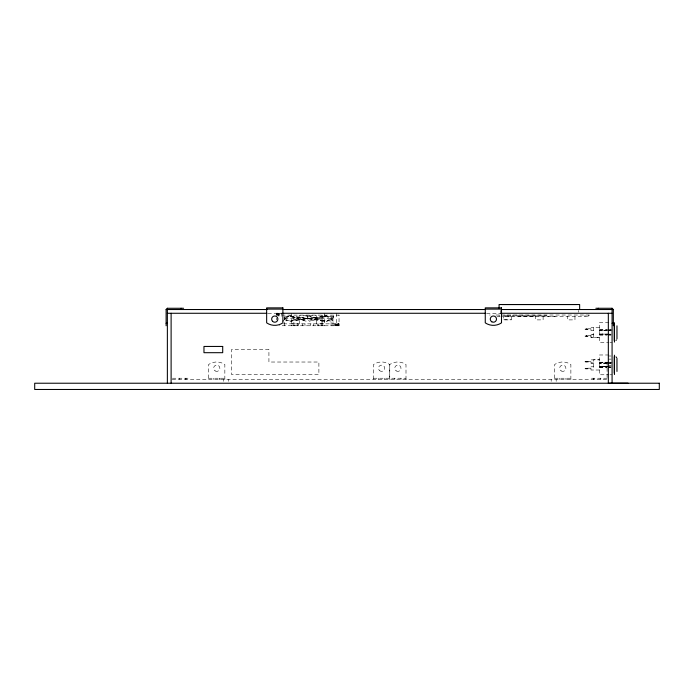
<?xml version="1.0" encoding="UTF-8"?>
<svg xmlns="http://www.w3.org/2000/svg" width="694" height="694" viewBox="0 0 694 694"><rect width="100%" height="100%" fill="white"/><g stroke="black" fill="none" stroke-linecap="round" stroke-linejoin="round"><path stroke-width="0.52" stroke-dasharray="3.47 2.6" d="M276.594 319.969L276.611 318.026M276.611 315.128L276.62 313.202L282.961 313.211M276.689 315.128L276.62 313.202M276.819 315.128L276.819 313.211M277.001 315.128L277.001 313.211M277.236 315.128L277.236 313.211M277.505 313.211L277.505 315.128L339.071 315.128L339.01 325.772L279.318 325.755M277.817 315.128L277.817 313.211M278.034 315.128L278.077 313.202L278.129 315.119M278.528 315.128L278.528 313.211M278.927 316.351L278.927 313.211L279.751 313.211L279.725 315.119M279.326 315.128L279.326 313.211M281.278 315.128L281.278 313.211M284.583 325.764L284.583 313.211M291.393 313.211L291.393 325.755L297.197 325.764L297.197 323.846M293.892 325.764L293.926 313.211M316.282 323.846L316.577 315.709L299.088 315.701L299.383 323.846M302.324 325.764L302.324 323.846M304.987 325.764L304.987 323.846M310.669 325.764L310.669 323.855M313.341 325.764L313.341 323.846M318.459 325.764L318.459 323.846M322.051 323.846L322.051 315.128L321.999 325.772L322.007 323.855M324.627 313.22L324.627 325.772L317.358 325.764L317.358 323.855L324.731 323.855M331.073 325.764L331.081 313.211M332.999 325.764L332.999 315.345M335.454 325.772L335.454 323.855M336.737 313.22L336.72 325.772L335.913 325.764L335.922 323.846M336.321 325.772L336.321 323.855M337.111 325.772L337.111 323.855M337.813 325.772L337.813 323.855M338.125 325.772L338.125 323.855M338.394 325.772L338.394 323.855M338.62 325.772L338.62 323.855L339.08 323.846L283.161 323.855M338.802 325.772L338.802 323.855M338.932 325.764L338.932 323.855M335.887 325.772L335.913 323.855M307.884 315.909L307.832 318.728L306.583 321.261A24.611 5.405 12.6 0 1 297.266 318.789L295.844 318.32A23.613 5.188 12.6 0 1 289.658 315.883L324.74 321.287L307.884 315.909L316.941 318.815M289.242 315.822L282.458 321.201L333.771 315.891A23.613 7.226 0.4 0 1 332.669 318.32L332.131 318.789A24.611 7.53 0.4 0 1 326.779 321.261L289.242 315.822A23.613 5.092 -12.8 0 0 284.722 318.26M326.787 321.261L333.771 315.891M333.172 321.261L326.215 315.891L290.682 321.175L307.468 315.805L307.832 318.728L309.298 321.253L326.171 315.891A23.613 4.997 13.1 0 1 330.795 318.329L331.437 318.789A24.611 5.214 13.1 0 1 333.163 321.261L282.926 316.022M284.271 319.257A24.611 7.539 -0.2 0 0 289.025 321.279L326.171 315.891A23.613 5.222 -12.5 0 1 320.012 318.32L318.598 318.789A24.611 5.448 -12.5 0 1 309.298 321.253M585.779 328.8C590.065 329.164 583.194 329.529 587.41 328.8M585.779 329.442L587.436 329.442M585.779 335.705C590.065 336.043 583.194 336.399 587.41 335.705M585.779 336.338L587.436 336.338M585.779 361.279C590.065 361.626 583.194 361.982 587.41 361.279M585.779 361.921L587.436 361.921M585.779 368.184C589.987 368.505 583.246 368.904 587.41 368.176M585.779 368.818L587.436 368.818M267.988 313.272L282.484 313.211M486.563 313.272L500.626 313.272M489.522 315.024L490.25 315.024M495.837 315.024L500.452 315.024L500.383 316.273L496.913 316.273M501.215 315.024L589.327 315.024L589.327 316.273L501.215 316.273M511.252 316.143L503.757 316.143L503.757 319.891L511.252 319.891L511.313 315.024M284.505 318.702L332.678 318.702M503.757 319.769L511.252 319.769M608.916 322.502L599.442 322.502L599.442 342.298L608.916 342.298M599.442 327.264L591.01 327.438M591.01 328.783L585.111 328.809L585.111 329.45L591.01 329.45M599.442 329.754L606.816 329.754M607.866 329.754L611.024 329.754M599.442 329.919L608.916 329.919M609.974 329.919L612.082 329.919M593.544 330.587L591.01 330.63L591.01 327.394M606.903 330.596L599.442 330.596L611.162 330.76L607.961 330.769M607.961 330.596L611.162 330.596M609.028 334.04L599.442 334.04L611.162 334.204M591.01 334.291L593.544 334.291L591.01 334.334L591.01 337.536L599.442 337.536M599.442 334.881L606.816 334.881M607.866 334.881L611.024 334.881M599.442 335.046L606.816 335.046M607.866 335.046L611.024 335.046M591.01 335.714L585.111 335.688L585.111 336.356L591.01 336.321M591.01 337.492L599.442 337.449M609.974 342.298L612.082 342.298M608.916 354.981L599.442 354.981L599.442 374.777L608.916 374.777M608.334 356.005L611.145 356.005M608.334 359.128L611.145 359.128M591.01 361.288L585.111 361.262L585.111 361.93M585.111 361.904L591.01 361.93M599.442 362.233L606.816 362.233M607.866 362.233L611.024 362.233M599.442 362.398L608.916 362.398M609.974 362.398L612.082 362.398M591.01 363.066L593.544 363.066M606.903 363.075L599.442 363.075L609.028 363.066M607.961 363.075L611.162 363.075M593.544 363.109L591.01 363.109L591.01 359.874L599.442 359.83L593.544 359.744L593.544 370.015M608.334 365.374L611.145 365.374M606.903 366.684L599.442 366.684L609.028 366.692M607.961 366.684L611.162 366.684M591.01 366.814L593.544 366.77M599.442 367.36L606.816 367.36M607.866 367.36L611.024 367.36M599.442 367.525L606.816 367.525M607.866 367.525L611.024 367.525M591.01 368.167L585.111 368.193L585.111 368.835L591.01 368.835M599.442 370.015L591.01 370.015L591.01 366.77M609.974 374.777L612.082 374.777M172.364 378.23L188.603 378.23L188.603 379.479M208.608 378.23L224.865 378.23M373.502 378.23L405.999 378.23M554.636 378.23L570.893 378.23M607.085 378.23L590.846 378.23L590.846 379.479M172.19 379.479L607.25 379.479M338.629 315.128L339.071 315.128M291.28 323.846L298.299 323.846L298.299 325.764L293.926 325.755M334.23 323.855L334.326 325.764M599.442 330.76L606.903 330.769M599.442 334.204L609.028 334.213M324.74 321.287L321.079 320.125M289.658 315.883L306.583 321.261M284.262 317.696L289.025 321.279M607.085 361.99L607.085 379.479M600.215 378.23L600.215 379.479M593.969 378.23L593.969 379.479M593.544 327.264L593.544 337.536M593.344 378.23L593.344 379.479M588.391 315.024L588.391 316.273M585.016 315.024L585.016 316.273M578.397 310.444L578.397 312.274M574.962 316.273L574.962 319.891L567.466 319.891L567.466 316.273M570.876 379.479L570.876 364.489A14.444 14.444 0 0 0 554.636 364.489L554.653 379.479M565.896 378.23L565.879 379.479M559.65 378.23L559.633 379.479M556.18 379.479L556.18 381.353M555.261 316.273L547.098 316.273M551.183 379.479L551.183 381.353M546.672 315.024L546.672 316.273M545.423 315.024L545.423 316.273M544.235 315.024L544.235 316.273M543.107 316.273L543.107 319.891L535.612 319.891L535.612 316.273M542.986 315.024L542.986 316.273M541.797 315.024L541.797 316.273M540.548 315.024L540.548 316.273M539.359 315.024L539.359 316.273M538.11 315.024L538.11 316.273M536.922 315.024L536.922 316.273M535.673 315.024L535.673 316.273M534.493 315.024L534.493 316.273M533.348 316.273L518.418 316.273M533.244 315.024L533.244 316.273M532.055 315.024L532.055 316.273M530.806 315.024L530.806 316.273M529.617 315.024L529.617 316.273M528.368 315.024L528.368 316.273M527.18 315.024L527.18 316.273M525.931 315.024L525.931 316.273M524.742 315.024L524.742 316.273M523.493 315.024L523.493 316.273M522.313 315.024L522.313 316.273M521.064 315.024L521.064 316.273M519.875 315.024L519.875 316.273M518.626 315.024L518.626 316.273M517.438 315.024L517.438 316.273M516.189 315.024L516.189 316.273M515 315.024L515 316.273M513.751 315.024L513.751 316.273M512.562 315.024L512.562 316.273M510.133 315.024L510.133 316.273M508.884 315.024L508.884 316.273M507.696 315.024L507.696 316.273M506.447 315.024L506.447 316.273M505.258 315.024L505.258 316.273M504.009 315.024L504.009 316.273M500.322 310.444L500.322 315.024M499.133 315.024L499.133 316.273M405.999 379.479L405.999 364.489A14.444 14.444 0 0 0 389.759 364.489A14.444 14.444 0 0 0 373.502 364.489L373.502 379.479M401.002 378.23L401.002 379.479M394.756 378.23L394.756 379.479M384.745 378.23L384.745 379.479M378.499 378.23L378.499 379.479M228.248 379.479L228.265 381.353M224.847 379.479L224.847 364.489A14.444 14.444 0 0 0 208.608 364.489L208.625 379.479M223.268 379.479L223.277 381.353M219.868 378.23L219.868 379.479M219.851 378.23L219.851 379.479M213.605 378.23L213.622 379.479M186.105 378.23L186.105 379.479M185.48 378.23L185.48 379.479M179.234 378.23L179.234 379.479M281.903 316.403A23.613 7.235 -0.2 0 1 281.885 315.909M337.475 323.855L337.475 325.772L337.475 323.855M268.925 349.568L231.449 349.568L231.449 374.482L318.893 374.482L318.893 362.025L268.925 362.025L268.925 349.568M606.903 363.24L599.442 363.24L606.903 363.248M611.162 363.24L607.961 363.24L611.162 363.248M609.028 366.519L599.442 366.519L609.028 366.51M389.759 379.479L389.759 364.489L389.742 379.479M396.317 370.943A3.123 3.123 0 0 0 401.002 368.236A3.123 3.123 0 0 0 396.317 365.53A3.123 3.123 0 0 0 396.317 370.943M215.183 370.943A3.123 3.123 0 0 0 219.868 368.236A3.123 3.123 0 0 0 215.183 365.53A3.123 3.123 0 0 0 215.183 370.943M561.212 370.943A3.123 3.123 0 0 0 565.896 368.236A3.123 3.123 0 0 0 561.212 365.53A3.123 3.123 0 0 0 561.212 370.943M379.41 370.449A3.123 3.123 0 0 0 384.641 369.043A3.123 3.123 0 0 0 380.815 365.218A3.123 3.123 0 0 0 379.41 370.449"/><path stroke-width="1.04" d="M166.118 325.764L166.118 309.524L167.367 308.275L183.606 308.275M616.437 340.008L615.986 340.39M595.842 308.275L612.082 308.275L613.331 309.524L613.331 325.764M266.652 309.116L282.892 309.116M485.262 309.116L501.502 309.116M166.118 309.524L266.912 309.524M283.143 309.524L485.479 309.524M501.71 309.524L613.331 309.524M167.367 313.272L266.912 313.272M282.579 313.272L485.479 313.272M501.189 313.272L612.082 313.272M166.118 323.265L167.367 323.265M612.082 323.265L613.331 323.265M609.332 383.166L628.07 383.166M615.986 356.889L616.628 357.497M616.966 325.833L616.966 338.967M616.966 358.312L616.966 371.446M614.442 322.71L614.442 342.09M614.442 355.189L614.442 374.569M614.268 324.193L614.268 340.607M614.268 356.673L614.268 373.086M612.082 308.275L612.082 383.227M608.334 313.272L608.334 383.227M598.341 308.275L598.341 309.524M579.646 309.524L579.646 304.527L499.073 304.527L499.073 308.526M576.653 304.527L502.031 304.527M181.108 308.275L181.108 309.524M171.114 313.272L171.114 383.227M167.367 308.275L167.367 383.227M282.892 307.867L266.652 307.867L266.652 322.857A14.444 14.444 0 0 0 282.892 322.857L282.892 307.867M501.502 307.867L485.262 307.867L485.262 322.857A14.444 14.444 0 0 0 501.502 322.857L501.502 307.867M222.705 346.445L203.967 346.445L203.967 352.691L222.705 352.691L222.705 346.445M659.3 383.227L34.7 383.227L34.7 389.473L659.3 389.473L659.3 383.227M491.82 321.808A3.123 3.123 0 0 0 496.505 319.11A3.123 3.123 0 0 0 491.82 316.403A3.123 3.123 0 0 0 491.82 321.808M272.56 321.313A3.123 3.123 0 0 0 277.791 319.917A3.123 3.123 0 0 0 273.965 316.091A3.123 3.123 0 0 0 272.56 321.313"/></g></svg>
